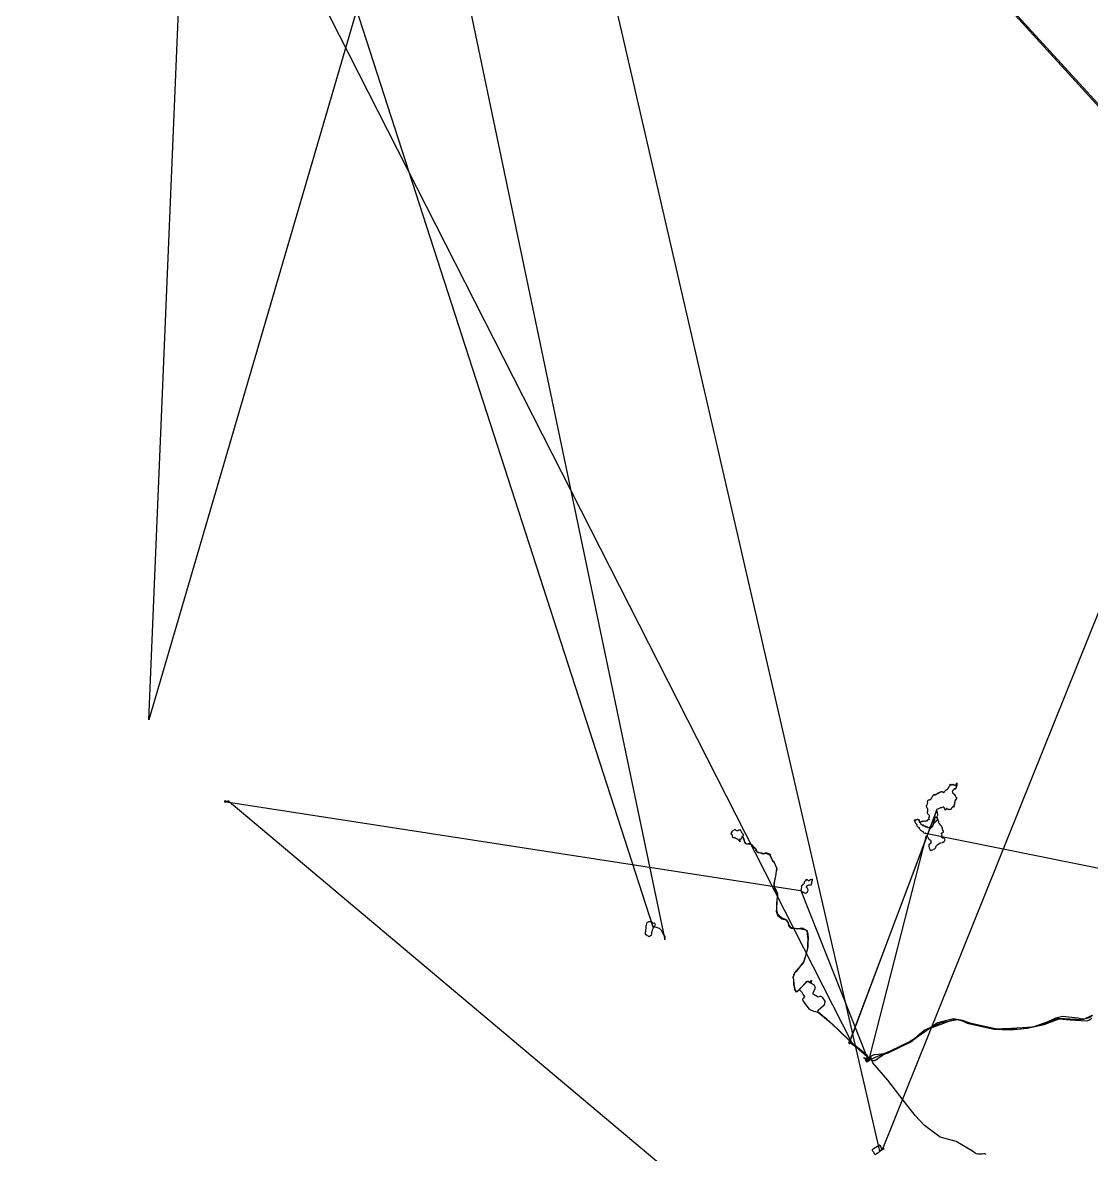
# Model space of a CAD drawing. Extents: x 533996 to 558759, y 1823984 to 1869097.
# Drawn here: x 534121 to 545317, y 1834683 to 1846540 of the extents above; entities that cross this region are included whole.
import ezdxf

# ---------------------------------------------------------------- set-up
doc = ezdxf.new("R2010")
doc.units = 0
for name, color, linetype in [('Default', 7, 'Continuous'), ('Unknown Line Type', 7, 'Continuous'), ('Unknown Point Feature', 7, 'Continuous')]:
    doc.layers.add(name, color=color, linetype=linetype)

# ---------------------------------------------------------------- blocks, each defined once
blk = doc.blocks.new('POINT_DISPLAY')
at = {"layer": 'Default'}
blk.add_line((0, 0), (0, 0), dxfattribs=at)

msp = doc.modelspace()

# ---------------------------------------------------------------- linework, layer by layer
at = {"layer": 'Unknown Line Type'}
for points in [[(534121, 1869075), (540850, 1836930), (540852, 1836958), (540846, 1836975), (540829, 1837001), (540814, 1837027), (540792, 1837048), (540762, 1837061), (540731, 1837062), (540730, 1837062), (540731, 1837061), (540728, 1837063), (540727, 1837064), (540727, 1837065), (540727, 1837063), (540726, 1837065), (540728, 1837063), (540727, 1837063), (540729, 1837063), (540732, 1837064), (540732, 1837064), (540733, 1837064), (540734, 1837073), (540743, 1837078), (540748, 1837086), (540750, 1837093), (540747, 1837100), (540741, 1837104), (540737, 1837104), (540735, 1837104), (540726, 1837103), (540722, 1837104), (540717, 1837109), (540715, 1837115), (540711, 1837119), (540700, 1837118), (540693, 1837120), (540690, 1837121), (540679, 1837119), (540673, 1837117), (540660, 1837111), (540655, 1837100), (540652, 1837086), (540652, 1837080), (540651, 1837078), (540651, 1837071), (540649, 1837056), (540649, 1837045), (540647, 1837034), (540647, 1837025), (540645, 1837019), (540645, 1837015), (540644, 1837009), (540644, 1837003), (540644, 1836995), (540641, 1836990), (540643, 1836987), (540650, 1836985), (540652, 1836983), (540656, 1836982), (540662, 1836981), (540666, 1836979), (540671, 1836974), (540675, 1836968), (540682, 1836966), (540690, 1836970), (540698, 1836976), (540703, 1836977), (540707, 1836979), (540708, 1836981), (540708, 1836983), (540711, 1836989), (540712, 1836998), (540712, 1837004), (540713, 1837011), (540715, 1837016), (540716, 1837021), (540718, 1837028), (540720, 1837034), (540722, 1837041), (540725, 1837049), (540727, 1837055), (540728, 1837061), (540727, 1837064), (536500, 1850143)], [(539270, 1852310), (535443, 1839235), (535443, 1839236), (535442, 1839237), (536140, 1855927)], [(548046, 1846963), (543125, 1834730), (543126, 1834730), (543126, 1834733), (543124, 1834735), (543126, 1834735), (543125, 1834733), (543122, 1834730), (543122, 1834733), (543121, 1834734), (543123, 1834731), (543123, 1834733), (543122, 1834731), (543123, 1834732), (543122, 1834731), (543125, 1834734), (543134, 1834743), (543134, 1834750), (543137, 1834739), (543131, 1834737), (543132, 1834734), (543136, 1834739), (543135, 1834744), (543144, 1834744), (543139, 1834745), (543143, 1834742), (543143, 1834742), (543132, 1834739), (543114, 1834738), (543142, 1834748), (543139, 1834741), (543143, 1834737), (543132, 1834735), (543130, 1834737), (543102, 1834714), (543101, 1834716), (543124, 1834730), (543128, 1834734), (543118, 1834752), (543114, 1834760), (543104, 1834775), (543098, 1834782), (543093, 1834779), (543089, 1834776), (543079, 1834767), (543079, 1834766), (543078, 1834764), (543059, 1834754), (543042, 1834744), (543022, 1834729), (543021, 1834727), (543020, 1834725), (543033, 1834710), (543043, 1834692), (543045, 1834690), (543051, 1834683), (543073, 1834696), (543089, 1834707), (543095, 1834710), (543099, 1834712), (543100, 1834715), (543100, 1834716), (543099, 1834718), (543100, 1834714), (543101, 1834715), (543100, 1834716), (538863, 1853115)], [(539005, 1852660), (551572, 1838939)], [(551358, 1839129), (539007, 1852656)], [(535103, 1850997), (542807, 1835853), (542803, 1835862), (542800, 1835862), (542776, 1835860), (542784, 1835859), (543698, 1838287), (543701, 1838285), (543690, 1838284), (543695, 1838279), (543694, 1838281), (543692, 1838278), (543691, 1838281), (543691, 1838281), (543694, 1838281), (543692, 1838279), (543692, 1838280), (543693, 1838277), (543701, 1838268), (543703, 1838260), (543706, 1838247), (543706, 1838239), (543701, 1838228), (543697, 1838218), (543701, 1838212), (543703, 1838205), (543701, 1838201), (543705, 1838198), (543707, 1838194), (543707, 1838190), (543706, 1838186), (543702, 1838183), (543696, 1838181), (543693, 1838176), (543691, 1838172), (543692, 1838173), (543687, 1838169), (543682, 1838164), (543677, 1838161), (543675, 1838157), (543671, 1838152), (543666, 1838148), (543661, 1838143), (543658, 1838136), (543656, 1838129), (543654, 1838128), (543651, 1838119), (543643, 1838111), (543637, 1838105), (543630, 1838101), (543624, 1838101), (543614, 1838104), (543607, 1838107), (543601, 1838110), (543595, 1838114), (543588, 1838116), (543582, 1838118), (543577, 1838121), (543572, 1838121), (543566, 1838124), (543561, 1838125), (543556, 1838124), (543552, 1838126), (543548, 1838129), (543544, 1838133), (543540, 1838137), (543535, 1838138), (543534, 1838144), (543530, 1838149), (543527, 1838152), (543524, 1838156), (543521, 1838157), (543520, 1838162), (543516, 1838164), (543514, 1838166), (543514, 1838168), (543519, 1838169), (543526, 1838167), (543533, 1838167), (543536, 1838169), (543537, 1838170), (543538, 1838171), (543542, 1838173), (543547, 1838172), (543552, 1838174), (543556, 1838176), (543562, 1838175), (543564, 1838175), (543570, 1838176), (543574, 1838173), (543578, 1838175), (543586, 1838177), (543587, 1838179), (543590, 1838180), (543594, 1838179), (543597, 1838179), (543600, 1838182), (543601, 1838183), (543604, 1838184), (543605, 1838187), (543608, 1838190), (543609, 1838190), (543613, 1838191), (543617, 1838192), (543620, 1838195), (543618, 1838200), (543615, 1838206), (543613, 1838209), (543617, 1838214), (543616, 1838219), (543621, 1838224), (543620, 1838233), (543619, 1838237), (543615, 1838240), (543613, 1838242), (543610, 1838244), (543608, 1838247), (543604, 1838251), (543601, 1838253), (543599, 1838257), (543597, 1838260), (543595, 1838261), (543599, 1838266), (543599, 1838268), (543601, 1838271), (543598, 1838273), (543599, 1838276), (543602, 1838279), (543602, 1838285), (543602, 1838294), (543603, 1838298), (543602, 1838304), (543596, 1838311), (543592, 1838320), (543589, 1838326), (543588, 1838333), (543588, 1838337), (543593, 1838341), (543596, 1838344), (543598, 1838348), (543598, 1838350), (543600, 1838354), (543599, 1838360), (543601, 1838364), (543603, 1838369), (543602, 1838373), (543600, 1838378), (543601, 1838384), (543604, 1838392), (543612, 1838396), (543616, 1838398), (543621, 1838399), (543628, 1838401), (543633, 1838401), (543637, 1838407), (543640, 1838410), (543642, 1838417), (543647, 1838420), (543652, 1838434), (543653, 1838436), (543653, 1838434), (543660, 1838447), (543666, 1838454), (543668, 1838451), (543669, 1838449), (543670, 1838450), (543672, 1838451), (543671, 1838452), (543673, 1838452), (543675, 1838451), (543675, 1838452), (543676, 1838450), (543677, 1838450), (543678, 1838451), (543682, 1838450), (543684, 1838451), (543684, 1838451), (543685, 1838453), (543687, 1838451), (543688, 1838454), (543688, 1838454), (543690, 1838455), (543692, 1838459), (543693, 1838457), (543693, 1838457), (543697, 1838458), (543698, 1838458), (543700, 1838459), (543700, 1838462), (543702, 1838462), (543704, 1838464), (543704, 1838463), (543704, 1838462), (543706, 1838463), (543706, 1838465), (543708, 1838468), (543706, 1838467), (543708, 1838467), (543710, 1838466), (543712, 1838465), (543713, 1838467), (543713, 1838465), (543714, 1838462), (543712, 1838465), (543713, 1838465), (543715, 1838466), (543715, 1838469), (543715, 1838468), (543717, 1838470), (543718, 1838473), (543718, 1838473), (543720, 1838473), (543720, 1838472), (543721, 1838472), (543721, 1838473), (543723, 1838473), (543724, 1838474), (543723, 1838473), (543726, 1838473), (543727, 1838472), (543726, 1838474), (543729, 1838479), (543735, 1838480), (543739, 1838482), (543739, 1838482), (543744, 1838482), (543748, 1838485), (543753, 1838485), (543756, 1838486), (543758, 1838485), (543760, 1838479), (543762, 1838477), (543764, 1838474), (543765, 1838476), (543768, 1838476), (543771, 1838479), (543774, 1838478), (543779, 1838480), (543778, 1838483), (543778, 1838485), (543780, 1838490), (543788, 1838495), (543794, 1838501), (543799, 1838503), (543803, 1838505), (543808, 1838507), (543812, 1838511), (543815, 1838515), (543816, 1838518), (543821, 1838521), (543821, 1838526), (543824, 1838530), (543827, 1838534), (543828, 1838539), (543830, 1838542), (543834, 1838545), (543836, 1838547), (543837, 1838553), (543836, 1838557), (543838, 1838561), (543839, 1838560), (543841, 1838559), (543843, 1838559), (543846, 1838560), (543849, 1838559), (543850, 1838556), (543853, 1838553), (543853, 1838554), (543856, 1838553), (543858, 1838554), (543861, 1838554), (543863, 1838558), (543864, 1838561), (543865, 1838560), (543867, 1838560), (543868, 1838559), (543871, 1838556), (543874, 1838554), (543878, 1838553), (543883, 1838550), (543890, 1838551), (543893, 1838549), (543897, 1838559), (543904, 1838566), (543908, 1838575), (543908, 1838576), (543908, 1838567), (543909, 1838563), (543907, 1838562), (543909, 1838562), (543907, 1838562), (543907, 1838563), (543907, 1838563), (543909, 1838563), (543908, 1838563), (543908, 1838563), (543908, 1838560), (543909, 1838556), (543908, 1838552), (543906, 1838549), (543904, 1838546), (543905, 1838544), (543907, 1838544), (543907, 1838541), (543905, 1838542), (543902, 1838542), (543903, 1838539), (543901, 1838538), (543900, 1838535), (543900, 1838534), (543897, 1838535), (543898, 1838530), (543902, 1838530), (543899, 1838526), (543900, 1838525), (543899, 1838523), (543899, 1838522), (543898, 1838520), (543897, 1838519), (543895, 1838517), (543895, 1838519), (543895, 1838519), (543894, 1838514), (543894, 1838513), (543893, 1838512), (543892, 1838511), (543892, 1838509), (543891, 1838510), (543891, 1838514), (543889, 1838513), (543888, 1838513), (543885, 1838511), (543884, 1838514), (543884, 1838513), (543881, 1838513), (543881, 1838512), (543880, 1838510), (543880, 1838508), (543880, 1838508), (543877, 1838510), (543875, 1838507), (543875, 1838505), (543876, 1838505), (543876, 1838501), (543874, 1838500), (543871, 1838500), (543868, 1838501), (543866, 1838495), (543863, 1838491), (543858, 1838486), (543861, 1838480), (543861, 1838472), (543864, 1838468), (543865, 1838466), (543868, 1838464), (543872, 1838459), (543875, 1838459), (543878, 1838460), (543881, 1838457), (543883, 1838456), (543882, 1838454), (543884, 1838450), (543886, 1838448), (543886, 1838446), (543889, 1838445), (543890, 1838447), (543892, 1838446), (543891, 1838444), (543892, 1838443), (543893, 1838443), (543891, 1838442), (543893, 1838441), (543895, 1838438), (543894, 1838436), (543897, 1838434), (543897, 1838431), (543895, 1838429), (543896, 1838428), (543898, 1838426), (543901, 1838425), (543902, 1838424), (543904, 1838424), (543905, 1838424), (543905, 1838420), (543905, 1838417), (543904, 1838416), (543905, 1838414), (543904, 1838412), (543903, 1838409), (543901, 1838408), (543902, 1838405), (543900, 1838402), (543898, 1838403), (543896, 1838401), (543898, 1838398), (543896, 1838396), (543896, 1838395), (543895, 1838394), (543896, 1838393), (543894, 1838394), (543892, 1838395), (543892, 1838396), (543890, 1838393), (543890, 1838389), (543888, 1838387), (543887, 1838386), (543887, 1838386), (543888, 1838380), (543885, 1838377), (543883, 1838366), (543884, 1838360), (543882, 1838353), (543882, 1838348), (543880, 1838345), (543879, 1838342), (543873, 1838340), (543875, 1838336), (543875, 1838332), (543883, 1838332), (543881, 1838327), (543880, 1838322), (543875, 1838323), (543873, 1838323), (543871, 1838324), (543869, 1838324), (543869, 1838323), (543866, 1838326), (543864, 1838327), (543864, 1838326), (543863, 1838325), (543863, 1838324), (543863, 1838320), (543858, 1838316), (543851, 1838309), (543848, 1838301), (543840, 1838296), (543831, 1838296), (543823, 1838294), (543816, 1838299), (543815, 1838301), (543813, 1838301), (543813, 1838299), (543812, 1838299), (543810, 1838301), (543809, 1838301), (543807, 1838301), (543805, 1838305), (543803, 1838306), (543800, 1838310), (543797, 1838307), (543795, 1838303), (543792, 1838291), (543785, 1838289), (543783, 1838298), (543779, 1838308), (543775, 1838316), (543770, 1838319), (543765, 1838320), (543760, 1838321), (543752, 1838318), (543744, 1838315), (543737, 1838313), (543729, 1838309), (543721, 1838308), (543709, 1838300), (543695, 1838296), (543691, 1838283), (543691, 1838279), (543690, 1838276), (543690, 1838275), (543691, 1838275), (543688, 1838279), (543689, 1838280), (543691, 1838278), (543688, 1838279), (543689, 1838279), (543691, 1838280), (543691, 1838280), (543691, 1838277), (543690, 1838279), (543691, 1838280), (543691, 1838277), (543689, 1838277), (543690, 1838278), (543691, 1838280), (543691, 1838279), (543692, 1838282), (543692, 1838279), (542791, 1835877), (542788, 1835861), (542780, 1835847), (542780, 1835844), (542783, 1835847), (542780, 1835847), (542779, 1835854), (542780, 1835853), (542779, 1835853), (542776, 1835857), (542778, 1835855), (542777, 1835860), (542777, 1835862), (542780, 1835859), (542783, 1835858), (542778, 1835855), (542781, 1835852), (542782, 1835853), (542782, 1835854), (542782, 1835855), (542780, 1835855), (542780, 1835858), (542782, 1835860), (542780, 1835863), (542785, 1835852), (542787, 1835849), (542790, 1835852), (542788, 1835849), (542788, 1835849), (542786, 1835850), (542784, 1835852), (542786, 1835850), (542786, 1835846), (542782, 1835843), (542784, 1835842), (542785, 1835842), (542779, 1835843), (542778, 1835843), (542780, 1835850), (542786, 1835852), (542788, 1835852), (542788, 1835855), (542789, 1835854), (542833, 1835824), (542863, 1835799), (542866, 1835798), (542885, 1835781), (542964, 1835713), (543011, 1835671), (543027, 1835665), (543048, 1835666), (543127, 1835723), (543311, 1835808), (543398, 1835855), (543544, 1835948), (543706, 1836063), (543871, 1836107), (543947, 1836093), (544016, 1836057), (544125, 1836034), (544297, 1835995), (544471, 1835988), (544645, 1836007), (544822, 1836045), (544979, 1836103), (545094, 1836094), (545267, 1836081), (545279, 1836085), (545291, 1836090), (545302, 1836096), (545313, 1836103), (545323, 1836111)], [(553226, 1824123), (536326, 1838341), (536315, 1838345), (536316, 1838347), (536313, 1838352), (536307, 1838356), (536301, 1838362), (536292, 1838372), (536290, 1838374), (536282, 1838377), (536281, 1838383), (536283, 1838385), (536277, 1838382), (536276, 1838384), (536270, 1838382), (536259, 1838381), (536257, 1838380), (536248, 1838379), (536243, 1838378), (536239, 1838376), (536239, 1838377), (536239, 1838377), (536238, 1838377), (536239, 1838382), (536241, 1838387), (536242, 1838389), (536241, 1838386), (536238, 1838386), (536240, 1838383), (536237, 1838377), (536240, 1838375), (536243, 1838378), (536248, 1838378), (536250, 1838377), (536253, 1838378), (536255, 1838377), (542269, 1837446), (542272, 1837446), (542281, 1837440), (542293, 1837432), (542303, 1837428), (542313, 1837422), (542323, 1837419), (542329, 1837423), (542338, 1837431), (542343, 1837435), (542347, 1837442), (542350, 1837450), (542347, 1837462), (542343, 1837470), (542338, 1837477), (542334, 1837487), (542337, 1837496), (542344, 1837501), (542357, 1837506), (542367, 1837508), (542372, 1837507), (542378, 1837507), (542381, 1837508), (542385, 1837514), (542390, 1837524), (542388, 1837528), (542389, 1837535), (542390, 1837538), (542396, 1837555), (542396, 1837565), (542387, 1837563), (542377, 1837559), (542373, 1837559), (542364, 1837554), (542362, 1837554), (542360, 1837551), (542359, 1837548), (542355, 1837549), (542348, 1837556), (542343, 1837559), (542333, 1837559), (542327, 1837562), (542324, 1837550), (542313, 1837542), (542307, 1837536), (542308, 1837525), (542303, 1837513), (542292, 1837511), (542286, 1837501), (542279, 1837495), (542278, 1837490), (542280, 1837487), (542280, 1837483), (542276, 1837470), (542276, 1837457), (542271, 1837447), (542272, 1837446), (542971, 1835687), (542973, 1835673), (542974, 1835676), (542971, 1835676), (542972, 1835676), (542970, 1835673), (542973, 1835673), (542977, 1835673), (542980, 1835674), (542984, 1835676), (542986, 1835677), (542989, 1835682), (542990, 1835684), (542990, 1835686), (542986, 1835695), (542970, 1835712), (542972, 1835712), (542972, 1835716), (542943, 1835741), (542848, 1835816), (542772, 1835886), (542677, 1835978), (542611, 1836041), (542547, 1836098), (542505, 1836131), (542450, 1836175), (542456, 1836194), (542512, 1836241), (542520, 1836248), (542528, 1836283), (542528, 1836287), (542504, 1836322), (542481, 1836337), (542471, 1836336), (542453, 1836330), (542427, 1836349), (542424, 1836349), (542418, 1836353), (542404, 1836362), (542401, 1836380), (542426, 1836424), (542415, 1836454), (542409, 1836458), (542378, 1836478), (542381, 1836489), (542382, 1836489), (542384, 1836497), (542384, 1836499), (542382, 1836496), (542382, 1836496), (542383, 1836495), (542384, 1836497), (542381, 1836490), (542381, 1836492), (542380, 1836493), (542378, 1836495), (542383, 1836507), (542384, 1836506), (542383, 1836491), (542384, 1836488), (542372, 1836480), (542346, 1836497), (542321, 1836478), (542259, 1836415), (542228, 1836387), (542210, 1836410), (542200, 1836507), (542193, 1836540), (542209, 1836585), (542300, 1836690), (542326, 1836767), (542347, 1836842), (542346, 1836893), (542351, 1836933), (542341, 1837024), (542292, 1837052), (542265, 1837050), (542250, 1837046), (542213, 1837048), (542200, 1837050), (542169, 1837060), (542146, 1837091), (542145, 1837110), (542121, 1837141), (542106, 1837147), (542076, 1837157), (542031, 1837201), (542022, 1837246), (542023, 1837319), (542033, 1837395), (542022, 1837434), (542002, 1837470), (541995, 1837520), (542011, 1837602), (542014, 1837624), (542017, 1837650), (542026, 1837673), (542016, 1837697), (542012, 1837704), (542009, 1837716), (541998, 1837739), (541996, 1837744), (541981, 1837755), (541980, 1837758), (541968, 1837784), (541963, 1837795), (541953, 1837819), (541945, 1837823), (541933, 1837833), (541918, 1837837), (541905, 1837842), (541893, 1837834), (541879, 1837828), (541868, 1837830), (541863, 1837837), (541852, 1837839), (541841, 1837842), (541832, 1837845), (541821, 1837844), (541815, 1837850), (541813, 1837859), (541809, 1837869), (541807, 1837876), (541800, 1837885), (541794, 1837890), (541783, 1837898), (541781, 1837899), (541779, 1837905), (541762, 1837923), (541749, 1837933), (541738, 1837937), (541721, 1837936), (541708, 1837934), (541696, 1837937), (541689, 1837944), (541688, 1837947), (541682, 1837967), (541678, 1837972), (541674, 1837991), (541673, 1837993), (541666, 1838007), (541666, 1838008), (541660, 1838012), (541658, 1838013), (541662, 1838019), (541668, 1838021), (541676, 1838026), (541672, 1838029), (541670, 1838033), (541669, 1838039), (541667, 1838043), (541661, 1838046), (541659, 1838050), (541659, 1838052), (541654, 1838055), (541654, 1838057), (541653, 1838059), (541652, 1838063), (541647, 1838069), (541645, 1838076), (541643, 1838081), (541633, 1838081), (541625, 1838080), (541620, 1838078), (541615, 1838074), (541607, 1838074), (541601, 1838074), (541597, 1838075), (541592, 1838078), (541588, 1838082), (541583, 1838086), (541573, 1838081), (541562, 1838074), (541556, 1838069), (541550, 1838061), (541542, 1838052), (541541, 1838045), (541546, 1838035), (541554, 1838031), (541555, 1838024), (541553, 1838017), (541557, 1838007), (541567, 1838004), (541570, 1838003), (541578, 1838002), (541583, 1838001), (541590, 1837999), (541592, 1837996), (541595, 1837995), (541597, 1837993), (541600, 1837992), (541604, 1837991), (541614, 1837984), (541614, 1837984), (541616, 1837981), (541618, 1837981), (541619, 1837980), (541621, 1837977), (541623, 1837973), (541626, 1837969), (541628, 1837964), (541629, 1837963), (541635, 1837960), (541637, 1837959), (541636, 1837968), (541634, 1837974), (541633, 1837976), (541635, 1837982), (541636, 1837986), (541634, 1837988), (541638, 1837990), (541646, 1837986), (541644, 1837987), (541650, 1837993), (541655, 1837999), (541657, 1838003), (541659, 1838011), (541659, 1838012), (541659, 1838010), (541659, 1838009), (541660, 1838009), (541660, 1838009), (541668, 1838002), (541675, 1837990), (541679, 1837972), (541687, 1837952), (541693, 1837939), (541713, 1837935), (541733, 1837937), (541750, 1837933), (541768, 1837917), (541770, 1837914), (541772, 1837910), (541788, 1837895), (541799, 1837887), (541802, 1837872), (541802, 1837869), (541803, 1837869), (541797, 1837869), (541799, 1837864), (541801, 1837868), (541803, 1837869), (541809, 1837868), (541814, 1837851), (541821, 1837847), (541835, 1837844), (541849, 1837843), (541861, 1837839), (541865, 1837839), (541877, 1837838), (541880, 1837834), (541881, 1837832), (541896, 1837836), (541903, 1837839), (541913, 1837840), (541933, 1837834), (541943, 1837823), (541953, 1837821), (541954, 1837823), (541950, 1837820), (541951, 1837819), (541945, 1837822), (541938, 1837828), (541934, 1837832), (541931, 1837833), (541923, 1837835), (541922, 1837837), (541920, 1837838), (541917, 1837837), (541914, 1837841), (541916, 1837838), (541922, 1837833), (541935, 1837832), (541943, 1837821), (541952, 1837819), (541952, 1837819), (541952, 1837819), (541956, 1837810), (541964, 1837789), (541965, 1837785), (541968, 1837781), (541978, 1837756), (541991, 1837747), (542002, 1837724), (542006, 1837709), (542013, 1837694), (542020, 1837675), (542013, 1837653), (542010, 1837619), (541995, 1837530), (541992, 1837495), (542020, 1837431), (542027, 1837415), (542020, 1837342), (542017, 1837247), (542016, 1837230), (542029, 1837188), (542075, 1837152), (542119, 1837139), (542141, 1837110), (542143, 1837078), (542167, 1837052), (542276, 1837046), (542335, 1837031), (542346, 1836995), (542351, 1836942), (542345, 1836898), (542347, 1836854), (542320, 1836749), (542305, 1836705), (542224, 1836599), (542197, 1836568), (542193, 1836528), (542196, 1836514), (542196, 1836464), (542221, 1836386), (542237, 1836391), (542311, 1836467), (542336, 1836493), (542356, 1836492), (542374, 1836480), (542373, 1836481), (542374, 1836480), (542385, 1836489), (542383, 1836490), (542382, 1836492), (542382, 1836491), (542381, 1836491), (542382, 1836491), (542384, 1836490), (542383, 1836490), (542382, 1836490), (542383, 1836491), (542380, 1836490), (542379, 1836491), (542381, 1836490), (542381, 1836491), (542382, 1836490), (542384, 1836494), (542381, 1836498), (542380, 1836499), (542379, 1836500), (542379, 1836500), (542382, 1836499), (542386, 1836499), (542388, 1836497), (542387, 1836496), (542387, 1836497), (542386, 1836497), (542386, 1836497), (542386, 1836496), (542385, 1836498), (542385, 1836498), (542384, 1836497), (542384, 1836499), (542383, 1836499), (542382, 1836499), (542382, 1836498), (542382, 1836498), (542382, 1836499), (542380, 1836499), (542380, 1836498), (542380, 1836499), (542380, 1836500), (542384, 1836499), (542385, 1836499), (542384, 1836501), (542385, 1836502), (542383, 1836496), (542380, 1836491), (542380, 1836490), (542379, 1836490), (542379, 1836490), (542381, 1836489), (542385, 1836492), (542386, 1836491), (542383, 1836490), (542383, 1836490), (542380, 1836488), (542379, 1836487), (542386, 1836494), (542381, 1836490), (542383, 1836490), (542384, 1836490), (542374, 1836483), (542351, 1836494), (542332, 1836492), (542265, 1836421), (542255, 1836410), (542275, 1836388), (542280, 1836385), (542283, 1836382), (542299, 1836356), (542310, 1836336), (542302, 1836318), (542290, 1836310), (542294, 1836290), (542362, 1836205), (542405, 1836183), (542427, 1836180), (542462, 1836166), (542563, 1836082), (542662, 1835990), (542788, 1835868), (542903, 1835768), (542979, 1835703), (543004, 1835681), (543000, 1835678), (542996, 1835677), (542991, 1835675), (542985, 1835673), (542980, 1835672), (542976, 1835672), (542974, 1835672), (542972, 1835674), (542970, 1835675), (542963, 1835672), (542960, 1835674), (542964, 1835671), (542965, 1835667), (542959, 1835660), (542968, 1835669), (542976, 1835672), (542971, 1835683), (542929, 1835696), (542954, 1835681), (542953, 1835677), (542956, 1835675), (542958, 1835676), (542948, 1835666), (542955, 1835667), (542959, 1835659), (542957, 1835656), (542971, 1835654), (542970, 1835657), (542963, 1835649), (542964, 1835657), (542965, 1835669), (542966, 1835678), (542974, 1835676), (542983, 1835676), (542967, 1835679), (542965, 1835674), (542966, 1835670), (542976, 1835672), (542976, 1835667), (542987, 1835667), (542982, 1835675), (542987, 1835674), (542980, 1835668), (542972, 1835673), (542973, 1835669), (542979, 1835663), (542985, 1835658), (542989, 1835668), (542990, 1835674), (542990, 1835669), (542986, 1835668), (542985, 1835673), (542984, 1835671), (542983, 1835675), (542974, 1835661), (542976, 1835661), (542972, 1835670), (542969, 1835668), (542975, 1835663), (542978, 1835664), (542981, 1835666), (542985, 1835668), (542988, 1835671), (543056, 1835702), (543214, 1835767), (543442, 1835879), (543565, 1835984), (543748, 1836063), (543911, 1836096), (544059, 1836058), (544358, 1835991), (544586, 1835999), (544801, 1836039), (544971, 1836110), (545090, 1836104), (545231, 1836095), (545326, 1836141)], [(542992, 1835693), (542991, 1835692), (542990, 1835693), (542987, 1835698), (542991, 1835691), (543588, 1838024), (543591, 1838020), (543595, 1838013), (543604, 1838005), (543606, 1838000), (543610, 1837992), (543611, 1837991), (543614, 1837986), (543616, 1837983), (543620, 1837981), (543630, 1837974), (543635, 1837964), (543637, 1837962), (543636, 1837955), (543634, 1837951), (543634, 1837948), (543627, 1837937), (543619, 1837932), (543616, 1837928), (543612, 1837923), (543613, 1837922), (543615, 1837909), (543618, 1837894), (543622, 1837888), (543625, 1837880), (543625, 1837875), (543631, 1837874), (543633, 1837873), (543636, 1837868), (543640, 1837868), (543647, 1837870), (543656, 1837873), (543664, 1837881), (543673, 1837885), (543679, 1837887), (543684, 1837894), (543687, 1837899), (543689, 1837908), (543693, 1837914), (543698, 1837921), (543708, 1837928), (543715, 1837932), (543721, 1837938), (543719, 1837941), (543723, 1837942), (543731, 1837943), (543734, 1837945), (543741, 1837947), (543756, 1837949), (543762, 1837956), (543761, 1837955), (543769, 1837953), (543774, 1837957), (543772, 1837960), (543778, 1837964), (543781, 1837972), (543783, 1837974), (543786, 1837978), (543786, 1837979), (543782, 1837985), (543781, 1837988), (543777, 1837994), (543773, 1837999), (543768, 1837997), (543761, 1837996), (543753, 1837999), (543751, 1838004), (543752, 1838006), (543752, 1838012), (543752, 1838023), (543755, 1838032), (543752, 1838032), (543755, 1838034), (543752, 1838038), (543751, 1838038), (543749, 1838039), (543749, 1838038), (543748, 1838041), (543748, 1838047), (543755, 1838052), (543760, 1838054), (543761, 1838055), (543765, 1838058), (543767, 1838060), (543767, 1838060), (543769, 1838062), (543768, 1838064), (543766, 1838072), (543760, 1838077), (543761, 1838081), (543755, 1838086), (543757, 1838089), (543757, 1838096), (543756, 1838101), (543756, 1838102), (543757, 1838104), (543755, 1838106), (543754, 1838108), (543751, 1838112), (543750, 1838118), (543747, 1838121), (543747, 1838122), (543742, 1838125), (543738, 1838131), (543734, 1838133), (543734, 1838135), (543736, 1838140), (543737, 1838138), (543731, 1838143), (543729, 1838146), (543723, 1838150), (543721, 1838150), (543719, 1838157), (543720, 1838165), (543718, 1838173), (543716, 1838178), (543713, 1838184), (543709, 1838191), (543705, 1838198), (543700, 1838201), (543701, 1838203), (543701, 1838205), (543700, 1838209), (543698, 1838208), (543696, 1838209), (543695, 1838211), (543694, 1838213), (543689, 1838217), (543682, 1838209), (543676, 1838201), (543673, 1838198), (543672, 1838182), (543670, 1838180), (543664, 1838171), (543665, 1838166), (543664, 1838161), (543665, 1838157), (543664, 1838151), (543660, 1838138), (543655, 1838130), (543651, 1838124), (543643, 1838112), (543640, 1838111), (543636, 1838107), (543630, 1838110), (543618, 1838107), (543607, 1838105), (543603, 1838106), (543602, 1838106), (543596, 1838111), (543587, 1838111), (543580, 1838114), (543575, 1838121), (543569, 1838122), (543563, 1838127), (543557, 1838131), (543551, 1838133), (543542, 1838137), (543535, 1838138), (543535, 1838142), (543532, 1838149), (543528, 1838153), (543524, 1838157), (543521, 1838163), (543519, 1838168), (543515, 1838170), (543513, 1838176), (543514, 1838183), (543515, 1838188), (543509, 1838189), (543502, 1838189), (543498, 1838190), (543496, 1838192), (543492, 1838192), (543487, 1838189), (543482, 1838187), (543478, 1838185), (543471, 1838184), (543465, 1838182), (543463, 1838183), (543462, 1838183), (543460, 1838183), (543462, 1838182), (543460, 1838181), (543463, 1838178), (543463, 1838176), (543468, 1838177), (543467, 1838170), (543469, 1838166), (543472, 1838161), (543473, 1838158), (543474, 1838154), (543476, 1838152), (543477, 1838151), (543480, 1838151), (543479, 1838149), (543479, 1838149), (543478, 1838151), (543478, 1838149), (543481, 1838147), (543482, 1838146), (543484, 1838143), (543485, 1838141), (543485, 1838141), (543486, 1838144), (543488, 1838142), (543488, 1838137), (543486, 1838133), (543488, 1838126), (543491, 1838126), (543491, 1838123), (543491, 1838122), (543494, 1838118), (543499, 1838114), (543502, 1838113), (543504, 1838111), (543506, 1838108), (543509, 1838108), (543512, 1838108), (543514, 1838103), (543514, 1838099), (543516, 1838093), (543517, 1838092), (543521, 1838089), (543523, 1838083), (543524, 1838080), (543528, 1838078), (543532, 1838079), (543538, 1838074), (543545, 1838070), (543548, 1838067), (543553, 1838064), (543556, 1838057), (543563, 1838053), (543573, 1838049), (543577, 1838049), (543580, 1838049), (543580, 1838049), (543580, 1838048), (543583, 1838047), (543581, 1838047), (543580, 1838047), (558150, 1835109)], [(544215, 1834683), (544202, 1834687), (544189, 1834688), (544174, 1834686), (544159, 1834684), (544144, 1834684), (544129, 1834685), (544114, 1834689), (544099, 1834695), (544085, 1834705), (544070, 1834716), (543899, 1834817), (543734, 1834865), (543569, 1834987), (543472, 1835090), (543312, 1835298), (543184, 1835461), (543026, 1835643), (543007, 1835702), (543011, 1835712), (543014, 1835717), (543021, 1835718), (543027, 1835722), (543034, 1835725), (543041, 1835728), (543051, 1835728), (543181, 1835742), (543412, 1835854), (543445, 1835876), (543460, 1835890), (543599, 1835995), (543854, 1836089), (543873, 1836093), (543909, 1836095), (543946, 1836092), (543964, 1836088), (544109, 1836035), (544290, 1835999), (544480, 1836006), (544707, 1836020), (544863, 1836074), (544945, 1836115), (545013, 1836132), (545175, 1836113), (545215, 1836104), (545235, 1836103), (545254, 1836106), (545274, 1836110), (545293, 1836117), (545311, 1836128), (545329, 1836140)]]:
    msp.add_lwpolyline(points, dxfattribs=at)

# ---------------------------------------------------------------- block references
at = {"layer": 'Unknown Point Feature', "xscale": 0.1, "yscale": 0.10000000000000002}
for p in [(535442, 1839237), (535443, 1839236), (535443, 1839235), (543834, 1838545), (543836, 1838557), (543836, 1838547), (543837, 1838553), (543838, 1838561), (543839, 1838560), (543841, 1838559), (543843, 1838559), (543846, 1838560), (543849, 1838559), (543850, 1838556), (543853, 1838554), (543853, 1838553), (543856, 1838553), (543858, 1838554), (543861, 1838554), (543863, 1838558), (543864, 1838561), (543865, 1838560), (543867, 1838560), (543868, 1838559), (543871, 1838556), (543874, 1838554), (543878, 1838553), (543883, 1838550), (543890, 1838551), (543893, 1838549), (543897, 1838559), (543904, 1838566), (543904, 1838546), (543905, 1838544), (543906, 1838549), (543907, 1838563), (543907, 1838563), (543907, 1838562), (543907, 1838562), (543907, 1838544), (543908, 1838576), (543908, 1838575), (543908, 1838567), (543908, 1838563), (543908, 1838563), (543908, 1838560), (543908, 1838552), (543909, 1838563), (543909, 1838563), (543909, 1838562), (543909, 1838556), (543652, 1838434), (543653, 1838436), (543653, 1838434), (543660, 1838447), (543666, 1838454), (543668, 1838451), (543669, 1838449), (543670, 1838450), (543671, 1838452), (543672, 1838451), (543673, 1838452), (543675, 1838452), (543675, 1838451), (543676, 1838450), (543677, 1838450), (543678, 1838451), (543682, 1838450), (543684, 1838451), (543684, 1838451), (543685, 1838453), (543687, 1838451), (543688, 1838454), (543688, 1838454), (543690, 1838455), (543692, 1838459), (543693, 1838457), (543693, 1838457), (543697, 1838458), (543698, 1838458), (543700, 1838462), (543700, 1838459), (543702, 1838462), (543704, 1838464), (543704, 1838463), (543704, 1838462), (543706, 1838467), (543706, 1838465), (543706, 1838463), (543708, 1838468), (543708, 1838467), (543710, 1838466), (543712, 1838465), (543712, 1838465), (543713, 1838467), (543713, 1838465), (543713, 1838465), (543714, 1838462), (543715, 1838469), (543715, 1838468), (543715, 1838466), (543717, 1838470), (543718, 1838473), (543718, 1838473), (543720, 1838473), (543720, 1838472), (543721, 1838473), (543721, 1838472), (543723, 1838473), (543723, 1838473), (543724, 1838474), (543726, 1838474), (543726, 1838473), (543727, 1838472), (543729, 1838479), (543735, 1838480), (543739, 1838482), (543739, 1838482), (543744, 1838482), (543748, 1838485), (543753, 1838485), (543756, 1838486), (543758, 1838485), (543760, 1838479), (543762, 1838477), (543764, 1838474), (543765, 1838476), (543768, 1838476), (543771, 1838479), (543774, 1838478), (543778, 1838485), (543778, 1838483), (543779, 1838480), (543780, 1838490), (543788, 1838495), (543794, 1838501), (543799, 1838503), (543803, 1838505), (543808, 1838507), (543812, 1838511), (543815, 1838515), (543816, 1838518), (543821, 1838526), (543821, 1838521), (543824, 1838530), (543827, 1838534), (543828, 1838539), (543830, 1838542), (543858, 1838486), (543861, 1838480), (543861, 1838472), (543863, 1838491), (543864, 1838468), (543865, 1838466), (543866, 1838495), (543868, 1838501), (543868, 1838464), (543871, 1838500), (543872, 1838459), (543874, 1838500), (543875, 1838507), (543875, 1838505), (543875, 1838459), (543876, 1838505), (543876, 1838501), (543877, 1838510), (543878, 1838460), (543880, 1838510), (543880, 1838508), (543880, 1838508), (543881, 1838513), (543881, 1838512), (543881, 1838457), (543882, 1838454), (543883, 1838456), (543884, 1838514), (543884, 1838513), (543884, 1838450), (543885, 1838511), (543886, 1838448), (543886, 1838446), (543888, 1838513), (543889, 1838513), (543889, 1838445), (543890, 1838447), (543891, 1838514), (543891, 1838510), (543891, 1838444), (543891, 1838442), (543892, 1838511), (543892, 1838509), (543892, 1838446), (543892, 1838443), (543893, 1838512), (543893, 1838443), (543893, 1838441), (543894, 1838514), (543894, 1838513), (543894, 1838436), (543895, 1838519), (543895, 1838519), (543895, 1838517), (543895, 1838438), (543895, 1838429), (543896, 1838428), (543897, 1838535), (543897, 1838519), (543897, 1838434), (543897, 1838431), (543898, 1838530), (543898, 1838520), (543898, 1838426), (543899, 1838526), (543899, 1838523), (543899, 1838522), (543900, 1838535), (543900, 1838534), (543900, 1838525), (543901, 1838538), (543901, 1838425), (543902, 1838542), (543902, 1838530), (543903, 1838539), (543905, 1838542), (543907, 1838541), (536237, 1838377), (536238, 1838386), (536238, 1838377), (536239, 1838382), (536239, 1838377), (536239, 1838377), (536239, 1838376), (536240, 1838383), (536240, 1838375), (536241, 1838387), (536241, 1838386), (536242, 1838389), (536243, 1838378), (536243, 1838378), (536248, 1838379), (536248, 1838378), (536250, 1838377), (536253, 1838378), (536255, 1838377), (536257, 1838380), (536259, 1838381), (536270, 1838382), (536276, 1838384), (536277, 1838382), (536281, 1838383), (536282, 1838377), (536283, 1838385), (536290, 1838374), (536292, 1838372), (536301, 1838362), (536307, 1838356), (536313, 1838352), (536315, 1838345), (536316, 1838347), (536326, 1838341), (543588, 1838337), (543588, 1838333), (543589, 1838326), (543592, 1838320), (543593, 1838341), (543596, 1838344), (543596, 1838311), (543598, 1838350), (543598, 1838348), (543599, 1838360), (543600, 1838378), (543600, 1838354), (543601, 1838384), (543601, 1838364), (543602, 1838373), (543603, 1838369), (543604, 1838392), (543612, 1838396), (543616, 1838398), (543621, 1838399), (543628, 1838401), (543633, 1838401), (543637, 1838407), (543640, 1838410), (543642, 1838417), (543647, 1838420), (543721, 1838308), (543729, 1838309), (543737, 1838313), (543744, 1838315), (543752, 1838318), (543760, 1838321), (543765, 1838320), (543770, 1838319), (543775, 1838316), (543779, 1838308), (543797, 1838307), (543800, 1838310), (543803, 1838306), (543851, 1838309), (543858, 1838316), (543863, 1838325), (543863, 1838324), (543863, 1838320), (543864, 1838327), (543864, 1838326), (543866, 1838326), (543869, 1838324), (543869, 1838323), (543871, 1838324), (543873, 1838340), (543873, 1838323), (543875, 1838336), (543875, 1838332), (543875, 1838323), (543879, 1838342), (543880, 1838345), (543880, 1838322), (543881, 1838327), (543882, 1838353), (543882, 1838348), (543883, 1838366), (543883, 1838332), (543884, 1838360), (543885, 1838377), (543887, 1838386), (543887, 1838386), (543888, 1838387), (543888, 1838380), (543890, 1838393), (543890, 1838389), (543892, 1838396), (543892, 1838395), (543894, 1838394), (543895, 1838394), (543896, 1838401), (543896, 1838396), (543896, 1838395), (543896, 1838393), (543898, 1838403), (543898, 1838398), (543900, 1838402), (543901, 1838408), (543902, 1838424), (543902, 1838405), (543903, 1838409), (543904, 1838424), (543904, 1838416), (543904, 1838412), (543905, 1838424), (543905, 1838420), (543905, 1838417), (543905, 1838414), (543487, 1838189), (543492, 1838192), (543496, 1838192), (543498, 1838190), (543502, 1838189), (543509, 1838189), (543595, 1838261), (543597, 1838260), (543598, 1838273), (543599, 1838276), (543599, 1838268), (543599, 1838266), (543599, 1838257), (543601, 1838271), (543601, 1838253), (543602, 1838304), (543602, 1838294), (543602, 1838285), (543602, 1838279), (543603, 1838298), (543604, 1838251), (543608, 1838247), (543608, 1838190), (543609, 1838190), (543610, 1838244), (543613, 1838242), (543613, 1838209), (543613, 1838191), (543615, 1838240), (543615, 1838206), (543616, 1838219), (543617, 1838214), (543617, 1838192), (543618, 1838200), (543619, 1838237), (543620, 1838233), (543620, 1838195), (543621, 1838224), (543673, 1838198), (543676, 1838201), (543682, 1838209), (543688, 1838279), (543688, 1838279), (543689, 1838280), (543689, 1838279), (543689, 1838277), (543689, 1838217), (543690, 1838284), (543690, 1838279), (543690, 1838278), (543690, 1838276), (543690, 1838275), (543691, 1838283), (543691, 1838281), (543691, 1838281), (543691, 1838280), (543691, 1838280), (543691, 1838280), (543691, 1838280), (543691, 1838279), (543691, 1838279), (543691, 1838278), (543691, 1838277), (543691, 1838277), (543691, 1838275), (543692, 1838282), (543692, 1838280), (543692, 1838279), (543692, 1838279), (543692, 1838278), (543693, 1838277), (543694, 1838281), (543694, 1838281), (543694, 1838213), (543695, 1838296), (543695, 1838279), (543695, 1838211), (543696, 1838209), (543697, 1838218), (543698, 1838287), (543698, 1838208), (543700, 1838209), (543700, 1838201), (543701, 1838285), (543701, 1838268), (543701, 1838228), (543701, 1838212), (543701, 1838205), (543701, 1838203), (543701, 1838201), (543703, 1838260), (543703, 1838205), (543705, 1838198), (543705, 1838198), (543706, 1838247), (543706, 1838239), (543707, 1838194), (543707, 1838190), (543709, 1838300), (543709, 1838191), (543783, 1838298), (543785, 1838289), (543792, 1838291), (543795, 1838303), (543805, 1838305), (543807, 1838301), (543809, 1838301), (543810, 1838301), (543812, 1838299), (543813, 1838301), (543813, 1838299), (543815, 1838301), (543816, 1838299), (543823, 1838294), (543831, 1838296), (543840, 1838296), (543848, 1838301), (541562, 1838074), (541573, 1838081), (541583, 1838086), (541588, 1838082), (541592, 1838078), (541597, 1838075), (541601, 1838074), (541607, 1838074), (541615, 1838074), (541620, 1838078), (541625, 1838080), (541633, 1838081), (541643, 1838081), (541645, 1838076), (543460, 1838183), (543460, 1838181), (543462, 1838183), (543462, 1838182), (543463, 1838183), (543463, 1838178), (543463, 1838176), (543465, 1838182), (543467, 1838170), (543468, 1838177), (543469, 1838166), (543471, 1838184), (543472, 1838161), (543473, 1838158), (543474, 1838154), (543476, 1838152), (543477, 1838151), (543478, 1838185), (543478, 1838151), (543478, 1838149), (543479, 1838149), (543479, 1838149), (543480, 1838151), (543481, 1838147), (543482, 1838187), (543482, 1838146), (543484, 1838143), (543485, 1838141), (543485, 1838141), (543486, 1838144), (543486, 1838133), (543488, 1838142), (543488, 1838137), (543488, 1838126), (543491, 1838126), (543491, 1838123), (543491, 1838122), (543494, 1838118), (543499, 1838114), (543502, 1838113), (543504, 1838111), (543506, 1838108), (543509, 1838108), (543512, 1838108), (543513, 1838176), (543514, 1838183), (543514, 1838168), (543514, 1838166), (543514, 1838103), (543514, 1838099), (543515, 1838188), (543515, 1838170), (543516, 1838164), (543516, 1838093), (543517, 1838092), (543519, 1838169), (543519, 1838168), (543520, 1838162), (543521, 1838163), (543521, 1838157), (543521, 1838089), (543523, 1838083), (543524, 1838157), (543524, 1838156), (543524, 1838080), (543526, 1838167), (543527, 1838152), (543528, 1838153), (543528, 1838078), (543530, 1838149), (543532, 1838149), (543532, 1838079), (543533, 1838167), (543534, 1838144), (543535, 1838142), (543535, 1838138), (543535, 1838138), (543536, 1838169), (543537, 1838170), (543538, 1838171), (543538, 1838074), (543540, 1838137), (543542, 1838173), (543542, 1838137), (543544, 1838133), (543545, 1838070), (543547, 1838172), (543548, 1838129), (543551, 1838133), (543552, 1838174), (543552, 1838126), (543556, 1838176), (543556, 1838124), (543557, 1838131), (543561, 1838125), (543562, 1838175), (543563, 1838127), (543564, 1838175), (543566, 1838124), (543569, 1838122), (543570, 1838176), (543572, 1838121), (543574, 1838173), (543575, 1838121), (543577, 1838121), (543578, 1838175), (543580, 1838114), (543582, 1838118), (543586, 1838177), (543587, 1838179), (543587, 1838111), (543588, 1838116), (543590, 1838180), (543594, 1838179), (543595, 1838114), (543596, 1838111), (543597, 1838179), (543600, 1838182), (543601, 1838183), (543601, 1838110), (543602, 1838106), (543603, 1838106), (543604, 1838184), (543605, 1838187), (543607, 1838107), (543607, 1838105), (543614, 1838104), (543618, 1838107), (543624, 1838101), (543630, 1838110), (543630, 1838101), (543636, 1838107), (543637, 1838105), (543640, 1838111), (543643, 1838112), (543643, 1838111), (543651, 1838124), (543651, 1838119), (543654, 1838128), (543655, 1838130), (543656, 1838129), (543658, 1838136), (543660, 1838138), (543661, 1838143), (543664, 1838171), (543664, 1838161), (543664, 1838151), (543665, 1838166), (543665, 1838157), (543666, 1838148), (543670, 1838180), (543671, 1838152), (543672, 1838182), (543675, 1838157), (543677, 1838161), (543682, 1838164), (543687, 1838169), (543691, 1838172), (543692, 1838173), (543693, 1838176), (543696, 1838181), (543702, 1838183), (543706, 1838186), (543713, 1838184), (543716, 1838178), (543718, 1838173), (543719, 1838157), (543720, 1838165), (543721, 1838150), (543723, 1838150), (543729, 1838146), (543731, 1838143), (543734, 1838135), (543734, 1838133), (543736, 1838140), (543737, 1838138), (543738, 1838131), (543742, 1838125), (543747, 1838122), (543747, 1838121), (543750, 1838118), (543751, 1838112), (543754, 1838108), (543755, 1838106), (543755, 1838086), (543756, 1838102), (543756, 1838101), (543757, 1838104), (543757, 1838096), (543757, 1838089), (543760, 1838077), (543761, 1838081), (543766, 1838072), (541541, 1838045), (541542, 1838052), (541546, 1838035), (541550, 1838061), (541553, 1838017), (541554, 1838031), (541555, 1838024), (541556, 1838069), (541557, 1838007), (541567, 1838004), (541570, 1838003), (541578, 1838002), (541583, 1838001), (541590, 1837999), (541592, 1837996), (541595, 1837995), (541597, 1837993), (541600, 1837992), (541604, 1837991), (541614, 1837984), (541614, 1837984), (541616, 1837981), (541618, 1837981), (541619, 1837980), (541621, 1837977), (541623, 1837973), (541626, 1837969), (541628, 1837964), (541629, 1837963), (541633, 1837976), (541634, 1837988), (541634, 1837974), (541635, 1837982), (541635, 1837960), (541636, 1837986), (541636, 1837968), (541637, 1837959), (541638, 1837990), (541644, 1837987), (541646, 1837986), (541647, 1838069), (541650, 1837993), (541652, 1838063), (541653, 1838059), (541654, 1838057), (541654, 1838055), (541655, 1837999), (541657, 1838003), (541658, 1838013), (541659, 1838052), (541659, 1838050), (541659, 1838012), (541659, 1838011), (541659, 1838010), (541659, 1838009), (541660, 1838012), (541660, 1838009), (541660, 1838009), (541661, 1838046), (541662, 1838019), (541666, 1838008), (541666, 1838007), (541667, 1838043), (541668, 1838021), (541668, 1838002), (541669, 1838039), (541670, 1838033), (541672, 1838029), (541673, 1837993), (541674, 1837991), (541675, 1837990), (541676, 1838026), (541678, 1837972), (541679, 1837972), (541682, 1837967), (541687, 1837952), (543548, 1838067), (543553, 1838064), (543556, 1838057), (543563, 1838053), (543573, 1838049), (543577, 1838049), (543580, 1838049), (543580, 1838049), (543580, 1838048), (543580, 1838047), (543581, 1838047), (543583, 1838047), (543588, 1838024), (543591, 1838020), (543595, 1838013), (543604, 1838005), (543606, 1838000), (543610, 1837992), (543611, 1837991), (543614, 1837986), (543616, 1837983), (543620, 1837981), (543630, 1837974), (543634, 1837951), (543635, 1837964), (543636, 1837955), (543637, 1837962), (543748, 1838047), (543748, 1838041), (543749, 1838039), (543749, 1838038), (543751, 1838038), (543751, 1838004), (543752, 1838038), (543752, 1838032), (543752, 1838023), (543752, 1838012), (543752, 1838006), (543753, 1837999), (543755, 1838052), (543755, 1838034), (543755, 1838032), (543760, 1838054), (543761, 1838055), (543761, 1837996), (543761, 1837955), (543762, 1837956), (543765, 1838058), (543767, 1838060), (543767, 1838060), (543768, 1838064), (543768, 1837997), (543769, 1838062), (543769, 1837953), (543772, 1837960), (543773, 1837999), (543774, 1837957), (543777, 1837994), (543778, 1837964), (543781, 1837988), (543781, 1837972), (543782, 1837985), (543783, 1837974), (543786, 1837979), (543786, 1837978), (541688, 1837947), (541689, 1837944), (541693, 1837939), (541696, 1837937), (541708, 1837934), (541713, 1837935), (541721, 1837936), (541733, 1837937), (541738, 1837937), (541749, 1837933), (541750, 1837933), (541762, 1837923), (541768, 1837917), (541770, 1837914), (541772, 1837910), (541779, 1837905), (541781, 1837899), (541783, 1837898), (541788, 1837895), (541794, 1837890), (541797, 1837869), (541799, 1837887), (541799, 1837864), (541800, 1837885), (541801, 1837868), (541802, 1837872), (541802, 1837869), (541803, 1837869), (541803, 1837869), (541807, 1837876), (541809, 1837869), (541809, 1837868), (541813, 1837859), (541814, 1837851), (541815, 1837850), (541821, 1837847), (541821, 1837844), (541832, 1837845), (541835, 1837844), (541841, 1837842), (541849, 1837843), (541852, 1837839), (541861, 1837839), (541863, 1837837), (541865, 1837839), (541877, 1837838), (541880, 1837834), (541881, 1837832), (541893, 1837834), (541896, 1837836), (541903, 1837839), (541905, 1837842), (541913, 1837840), (541914, 1837841), (541916, 1837838), (541917, 1837837), (541918, 1837837), (541920, 1837838), (541922, 1837837), (541922, 1837833), (541923, 1837835), (541931, 1837833), (541933, 1837834), (541933, 1837833), (543612, 1837923), (543613, 1837922), (543615, 1837909), (543616, 1837928), (543618, 1837894), (543619, 1837932), (543622, 1837888), (543625, 1837880), (543625, 1837875), (543627, 1837937), (543631, 1837874), (543633, 1837873), (543634, 1837948), (543636, 1837868), (543640, 1837868), (543647, 1837870), (543656, 1837873), (543664, 1837881), (543673, 1837885), (543679, 1837887), (543684, 1837894), (543687, 1837899), (543689, 1837908), (543693, 1837914), (543698, 1837921), (543708, 1837928), (543715, 1837932), (543719, 1837941), (543721, 1837938), (543723, 1837942), (543731, 1837943), (543734, 1837945), (543741, 1837947), (543756, 1837949), (541868, 1837830), (541879, 1837828), (541934, 1837832), (541935, 1837832), (541938, 1837828), (541943, 1837823), (541943, 1837821), (541945, 1837823), (541945, 1837822), (541950, 1837820), (541951, 1837819), (541952, 1837819), (541952, 1837819), (541952, 1837819), (541953, 1837821), (541953, 1837819), (541954, 1837823), (541956, 1837810), (541963, 1837795), (541964, 1837789), (541965, 1837785), (541968, 1837784), (541968, 1837781), (541978, 1837756), (541980, 1837758), (541981, 1837755), (541991, 1837747), (541996, 1837744), (541998, 1837739), (542002, 1837724), (542009, 1837716), (542006, 1837709), (542010, 1837619), (542011, 1837602), (542012, 1837704), (542013, 1837694), (542013, 1837653), (542014, 1837624), (542016, 1837697), (542017, 1837650), (542020, 1837675), (542026, 1837673), (541992, 1837495), (541995, 1837530), (541995, 1837520), (542278, 1837490), (542279, 1837495), (542280, 1837487), (542280, 1837483), (542286, 1837501), (542292, 1837511), (542303, 1837513), (542307, 1837536), (542308, 1837525), (542313, 1837542), (542324, 1837550), (542327, 1837562), (542333, 1837559), (542334, 1837487), (542337, 1837496), (542338, 1837477), (542343, 1837559), (542344, 1837501), (542348, 1837556), (542355, 1837549), (542357, 1837506), (542359, 1837548), (542360, 1837551), (542362, 1837554), (542364, 1837554), (542367, 1837508), (542372, 1837507), (542373, 1837559), (542377, 1837559), (542378, 1837507), (542381, 1837508), (542385, 1837514), (542387, 1837563), (542388, 1837528), (542389, 1837535), (542390, 1837538), (542390, 1837524), (542396, 1837565), (542396, 1837555), (542002, 1837470), (542020, 1837431), (542022, 1837434), (542027, 1837415), (542033, 1837395), (542269, 1837446), (542271, 1837447), (542272, 1837446), (542272, 1837446), (542276, 1837470), (542276, 1837457), (542281, 1837440), (542293, 1837432), (542303, 1837428), (542313, 1837422), (542323, 1837419), (542329, 1837423), (542338, 1837431), (542343, 1837470), (542343, 1837435), (542347, 1837462), (542347, 1837442), (542350, 1837450), (542017, 1837247), (542020, 1837342), (542022, 1837246), (542023, 1837319), (540690, 1837121), (542016, 1837230), (542029, 1837188), (542031, 1837201), (542075, 1837152), (542076, 1837157), (542106, 1837147), (542119, 1837139), (542121, 1837141), (540644, 1837009), (540644, 1837003), (540645, 1837019), (540645, 1837015), (540647, 1837034), (540647, 1837025), (540649, 1837056), (540649, 1837045), (540651, 1837078), (540651, 1837071), (540652, 1837086), (540652, 1837080), (540655, 1837100), (540660, 1837111), (540673, 1837117), (540679, 1837119), (540693, 1837120), (540700, 1837118), (540711, 1837119), (540712, 1837004), (540713, 1837011), (540715, 1837115), (540715, 1837016), (540716, 1837021), (540717, 1837109), (540718, 1837028), (540720, 1837034), (540722, 1837104), (540722, 1837041), (540725, 1837049), (540726, 1837103), (540726, 1837065), (540727, 1837065), (540727, 1837064), (540727, 1837064), (540727, 1837063), (540727, 1837063), (540727, 1837055), (540728, 1837063), (540728, 1837063), (540728, 1837061), (540729, 1837063), (540730, 1837062), (540731, 1837062), (540731, 1837061), (540732, 1837064), (540732, 1837064), (540733, 1837064), (540734, 1837073), (540735, 1837104), (540737, 1837104), (540741, 1837104), (540743, 1837078), (540747, 1837100), (540748, 1837086), (540750, 1837093), (540762, 1837061), (540792, 1837048), (540814, 1837027), (542141, 1837110), (542143, 1837078), (542145, 1837110), (542146, 1837091), (542167, 1837052), (542169, 1837060), (542200, 1837050), (542213, 1837048), (542250, 1837046), (542265, 1837050), (542276, 1837046), (542292, 1837052), (542335, 1837031), (542341, 1837024), (540641, 1836990), (540643, 1836987), (540644, 1836995), (540650, 1836985), (540652, 1836983), (540656, 1836982), (540662, 1836981), (540666, 1836979), (540671, 1836974), (540675, 1836968), (540682, 1836966), (540690, 1836970), (540698, 1836976), (540703, 1836977), (540707, 1836979), (540708, 1836983), (540708, 1836981), (540711, 1836989), (540712, 1836998), (540829, 1837001), (540846, 1836975), (540850, 1836930), (540852, 1836958), (542345, 1836898), (542346, 1836995), (542346, 1836893), (542351, 1836942), (542351, 1836933), (542326, 1836767), (542347, 1836854), (542347, 1836842), (542300, 1836690), (542305, 1836705), (542320, 1836749), (542193, 1836540), (542193, 1836528), (542197, 1836568), (542209, 1836585), (542224, 1836599), (542196, 1836514), (542196, 1836464), (542200, 1836507), (542210, 1836410), (542255, 1836410), (542259, 1836415), (542265, 1836421), (542311, 1836467), (542321, 1836478), (542332, 1836492), (542336, 1836493), (542346, 1836497), (542351, 1836494), (542356, 1836492), (542372, 1836480), (542373, 1836481), (542374, 1836483), (542374, 1836480), (542374, 1836480), (542378, 1836495), (542378, 1836478), (542379, 1836500), (542379, 1836500), (542379, 1836491), (542379, 1836490), (542379, 1836490), (542379, 1836487), (542380, 1836500), (542380, 1836499), (542380, 1836499), (542380, 1836499), (542380, 1836498), (542380, 1836493), (542380, 1836491), (542380, 1836490), (542380, 1836490), (542380, 1836488), (542381, 1836498), (542381, 1836492), (542381, 1836491), (542381, 1836491), (542381, 1836490), (542381, 1836490), (542381, 1836490), (542381, 1836489), (542381, 1836489), (542382, 1836499), (542382, 1836499), (542382, 1836499), (542382, 1836498), (542382, 1836498), (542382, 1836496), (542382, 1836496), (542382, 1836492), (542382, 1836491), (542382, 1836491), (542382, 1836490), (542382, 1836490), (542382, 1836489), (542383, 1836507), (542383, 1836499), (542383, 1836496), (542383, 1836495), (542383, 1836491), (542383, 1836491), (542383, 1836490), (542383, 1836490), (542383, 1836490), (542383, 1836490), (542383, 1836490), (542384, 1836506), (542384, 1836501), (542384, 1836499), (542384, 1836499), (542384, 1836499), (542384, 1836497), (542384, 1836497), (542384, 1836497), (542384, 1836494), (542384, 1836490), (542384, 1836490), (542384, 1836488), (542385, 1836502), (542385, 1836499), (542385, 1836498), (542385, 1836498), (542385, 1836492), (542385, 1836489), (542386, 1836499), (542386, 1836497), (542386, 1836497), (542386, 1836496), (542386, 1836494), (542386, 1836491), (542387, 1836497), (542387, 1836496), (542388, 1836497), (542409, 1836458), (542415, 1836454), (542426, 1836424), (542221, 1836386), (542228, 1836387), (542237, 1836391), (542275, 1836388), (542280, 1836385), (542283, 1836382), (542290, 1836310), (542299, 1836356), (542302, 1836318), (542310, 1836336), (542401, 1836380), (542404, 1836362), (542418, 1836353), (542424, 1836349), (542427, 1836349), (542453, 1836330), (542471, 1836336), (542481, 1836337), (542504, 1836322), (542294, 1836290), (542362, 1836205), (542405, 1836183), (542427, 1836180), (542450, 1836175), (542456, 1836194), (542512, 1836241), (542520, 1836248), (542528, 1836287), (542528, 1836283), (542462, 1836166), (542505, 1836131), (542547, 1836098), (542563, 1836082), (543706, 1836063), (543748, 1836063), (543854, 1836089), (543871, 1836107), (543873, 1836093), (543909, 1836095), (543911, 1836096), (543946, 1836092), (543947, 1836093), (543964, 1836088), (544016, 1836057), (544059, 1836058), (544863, 1836074), (544945, 1836115), (544971, 1836110), (544979, 1836103), (545013, 1836132), (545090, 1836104), (545094, 1836094), (545175, 1836113), (545215, 1836104), (545231, 1836095), (545235, 1836103), (545254, 1836106), (545267, 1836081), (545274, 1836110), (545279, 1836085), (545291, 1836090), (545293, 1836117), (545302, 1836096), (545311, 1836128), (545313, 1836103), (542611, 1836041), (542662, 1835990), (542677, 1835978), (543544, 1835948), (543565, 1835984), (543599, 1835995), (544109, 1836035), (544125, 1836034), (544290, 1835999), (544297, 1835995), (544358, 1835991), (544471, 1835988), (544480, 1836006), (544586, 1835999), (544645, 1836007), (544707, 1836020), (544801, 1836039), (544822, 1836045), (542772, 1835886), (542776, 1835860), (542776, 1835857), (542777, 1835862), (542777, 1835860), (542778, 1835855), (542778, 1835855), (542778, 1835843), (542779, 1835854), (542779, 1835853), (542779, 1835843), (542780, 1835863), (542780, 1835859), (542780, 1835858), (542780, 1835855), (542780, 1835853), (542780, 1835850), (542780, 1835847), (542780, 1835847), (542780, 1835844), (542781, 1835852), (542782, 1835860), (542782, 1835855), (542782, 1835854), (542782, 1835853), (542782, 1835843), (542783, 1835858), (542783, 1835847), (542784, 1835859), (542784, 1835852), (542784, 1835842), (542785, 1835852), (542785, 1835842), (542786, 1835852), (542786, 1835850), (542786, 1835850), (542786, 1835846), (542787, 1835849), (542788, 1835868), (542788, 1835861), (542788, 1835855), (542788, 1835852), (542788, 1835849), (542788, 1835849), (542789, 1835854), (542790, 1835852), (542791, 1835877), (542800, 1835862), (542803, 1835862), (542807, 1835853), (542833, 1835824), (543398, 1835855), (543412, 1835854), (543442, 1835879), (543445, 1835876), (543460, 1835890), (542848, 1835816), (542863, 1835799), (542866, 1835798), (542885, 1835781), (542903, 1835768), (542943, 1835741), (542964, 1835713), (542970, 1835712), (542972, 1835716), (542972, 1835712), (542979, 1835703), (542987, 1835698), (543007, 1835702), (543011, 1835712), (543014, 1835717), (543021, 1835718), (543027, 1835722), (543034, 1835725), (543041, 1835728), (543051, 1835728), (543056, 1835702), (543127, 1835723), (543181, 1835742), (543214, 1835767), (543311, 1835808), (542929, 1835696), (542948, 1835666), (542953, 1835677), (542954, 1835681), (542955, 1835667), (542956, 1835675), (542957, 1835656), (542958, 1835676), (542959, 1835660), (542959, 1835659), (542960, 1835674), (542963, 1835672), (542963, 1835649), (542964, 1835671), (542964, 1835657), (542965, 1835674), (542965, 1835669), (542965, 1835667), (542966, 1835678), (542966, 1835670), (542967, 1835679), (542968, 1835669), (542969, 1835668), (542970, 1835675), (542970, 1835673), (542970, 1835657), (542971, 1835687), (542971, 1835683), (542971, 1835676), (542971, 1835654), (542972, 1835676), (542972, 1835674), (542972, 1835673), (542972, 1835670), (542973, 1835673), (542973, 1835673), (542973, 1835669), (542974, 1835676), (542974, 1835676), (542974, 1835672), (542974, 1835661), (542975, 1835663), (542976, 1835672), (542976, 1835672), (542976, 1835672), (542976, 1835667), (542976, 1835661), (542977, 1835673), (542978, 1835664), (542979, 1835663), (542980, 1835674), (542980, 1835672), (542980, 1835668), (542981, 1835666), (542982, 1835675), (542983, 1835676), (542983, 1835675), (542984, 1835676), (542984, 1835671), (542985, 1835673), (542985, 1835673), (542985, 1835668), (542985, 1835658), (542986, 1835695), (542986, 1835677), (542986, 1835668), (542987, 1835674), (542987, 1835667), (542988, 1835671), (542989, 1835682), (542989, 1835668), (542990, 1835693), (542990, 1835686), (542990, 1835684), (542990, 1835674), (542990, 1835669), (542991, 1835692), (542991, 1835691), (542991, 1835675), (542992, 1835693), (542996, 1835677), (543000, 1835678), (543004, 1835681), (543011, 1835671), (543026, 1835643), (543027, 1835665), (543048, 1835666), (543184, 1835461), (543312, 1835298), (543472, 1835090), (543569, 1834987), (543059, 1834754), (543078, 1834764), (543079, 1834767), (543079, 1834766), (543089, 1834776), (543093, 1834779), (543098, 1834782), (543104, 1834775), (543114, 1834760), (543118, 1834752), (543134, 1834750), (543734, 1834865), (543899, 1834817), (543020, 1834725), (543021, 1834727), (543022, 1834729), (543033, 1834710), (543042, 1834744), (543043, 1834692), (543045, 1834690), (543051, 1834683), (543073, 1834696), (543089, 1834707), (543095, 1834710), (543099, 1834718), (543099, 1834712), (543100, 1834716), (543100, 1834716), (543100, 1834715), (543100, 1834714), (543101, 1834716), (543101, 1834715), (543102, 1834714), (543114, 1834738), (543121, 1834734), (543122, 1834733), (543122, 1834731), (543122, 1834731), (543122, 1834730), (543123, 1834733), (543123, 1834732), (543123, 1834731), (543124, 1834735), (543124, 1834730), (543125, 1834734), (543125, 1834733), (543125, 1834730), (543126, 1834735), (543126, 1834733), (543126, 1834730), (543128, 1834734), (543130, 1834737), (543131, 1834737), (543132, 1834739), (543132, 1834735), (543132, 1834734), (543134, 1834743), (543135, 1834744), (543136, 1834739), (543137, 1834739), (543139, 1834745), (543139, 1834741), (543142, 1834748), (543143, 1834742), (543143, 1834742), (543143, 1834737), (543144, 1834744), (544070, 1834716), (544085, 1834705), (544099, 1834695), (544114, 1834689), (544129, 1834685), (544144, 1834684), (544159, 1834684), (544174, 1834686), (544189, 1834688), (544202, 1834687)]:
    msp.add_blockref('POINT_DISPLAY', p, dxfattribs=at)

doc.saveas('drawing.dxf')
